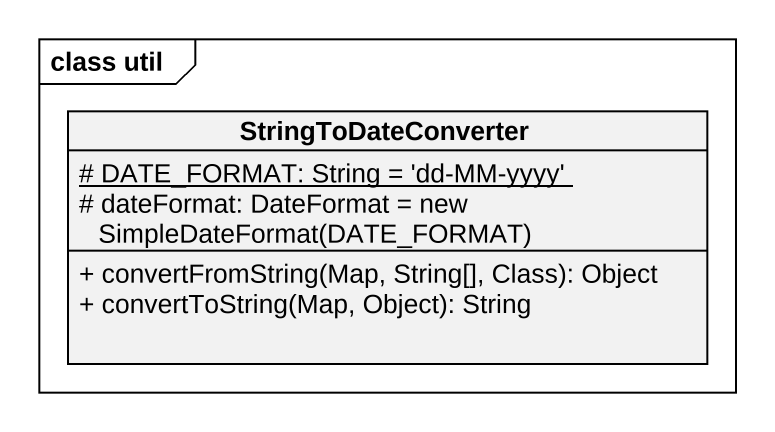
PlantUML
@startuml
mainframe class util
hide circle
hide empty members
skinparam classAttributeIconSize 0
class StringToDateConverter {
  {static} # DATE_FORMAT: String = 'dd-MM-yyyy'
  {field} # dateFormat: DateFormat = new SimpleDateFormat(DATE_FORMAT)
  + convertFromString(Map, String[], Class): Object
  + convertToString(Map, Object): String
}
@enduml
